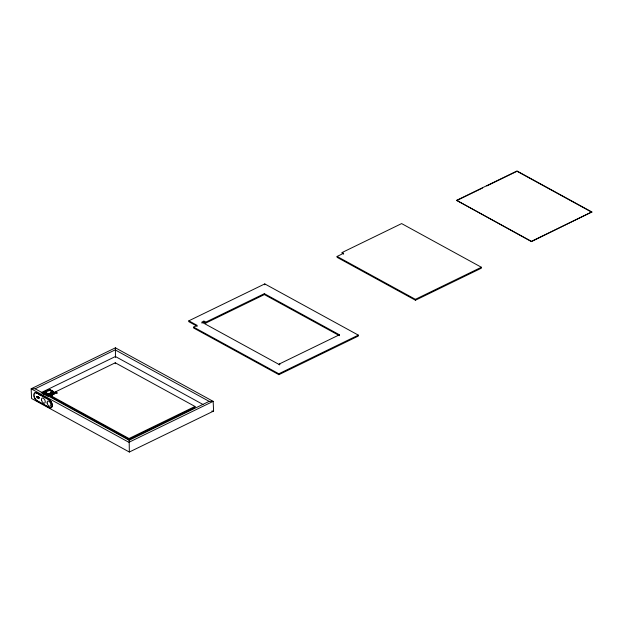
<?xml version="1.0" encoding="UTF-8"?>
<svg xmlns="http://www.w3.org/2000/svg" width="623" height="623" viewBox="0 0 623 623"><rect width="100%" height="100%" fill="white"/><g stroke="black" fill="none" stroke-linecap="round" stroke-linejoin="round"><path stroke-width="0.93" d="M44.015 394.281L44.023 393.495L44.147 394.219M44.202 394.382L44.233 393.635L44.381 394.343M44.249 394.211C43.727 393.666 44.576 393.471 44.545 394.258M44.101 394.195L44.023 393.495M44.186 392.903L43.579 393.144L43.672 394.055M48.703 390.115L49.482 389.998L48.765 390.146M48.337 393.627L48.485 394.055L45.238 392.303M46.538 394.966L47.114 394.78M46.998 394.741L45.845 394.484L44.973 393.58L45.323 393.386L45.362 394.375M39.015 397.427L37.941 396.516M47.885 391.073L50.128 389.85L49.186 390.457M51.148 391.065C52.971 390.598 49.022 390.816 51.172 390.94L51.654 390.847C53.547 391.197 50.37 391.205 52.277 391.711L52.799 391.314L53.5 391.696M52.277 391.711L52.791 391.283M115.411 347.829L31.15 388.791L31.594 398.502L129.343 452.025L213.603 411.071L213.159 401.36L115.411 347.829L115.457 357.431M209.172 401.36L115.162 349.885L35.137 388.783L31.15 388.791L128.906 442.314L213.159 401.36L209.172 401.36L129.156 440.259L129.343 452.025M46.063 394.787L46.118 393.876L44.054 392.778L43.96 393.946M46.452 394.78L46.476 395.177L47.255 394.616M45.401 393.487L44.677 393.954L43.337 393.09L43.579 393.993M52.293 391.556L51.577 391.322L53.196 391.696L52.597 392.132L53.196 391.696M45.214 393.463L45.315 394.671L45.074 393.58M42.675 393.129L45.386 391.688L45.004 392.513M44.474 392.576L44.513 393.323L44.583 392.521L44.054 392.778L45.323 393.386M44.342 392.942L44.872 392.685M44.513 393.323L45.027 392.763L44.911 393.432M47.558 394.414L48.212 394.663M47.34 394.935C46.009 393.985 48.532 394.569 47.776 394.873M41.227 392.583L115.419 356.52L203.012 404.475M188.847 320.822L264.783 283.909L358.326 335.127L358.365 336.038L278.878 374.68L193.66 328.025L193.621 327.114L197.172 325.385L188.847 320.822L188.886 321.733L197.218 326.296M41.733 393.16L48.656 389.788A0.896 0.459 -2.6 0 1 49.918 389.788L54.076 392.069A0.896 0.459 -2.6 0 1 53.999 392.716L47.075 396.08M43.337 393.09L44.887 392.988M44.848 392.272L50.144 389.694L53.749 391.665L48.462 394.515L44.848 392.272L48.493 394.234M45.635 392.428L45.3 392.7L45.806 392.755M43.727 393.432L44.272 393.284M44.498 393.027L45.027 392.763M50.603 390.271L49.536 390.621L50.463 390.169L50.128 389.85C51.958 391.415 51.631 389.982 50.447 390.683M44.786 393.183L45.323 392.926M46.001 392.864L45.993 393.082M44.35 394.071L44.077 393.892M45.09 393.806L45.72 393.658L45.136 393.931L46.009 394.686L47.698 393.767M46.188 393.191L46.6 393.191M45.199 393.962L45.798 393.705M45.487 394.118L46.118 393.876M44.833 394.554L44.949 393.596M45.705 394.289L46.515 394.188L45.129 393.752M45.713 394.289L46.227 394.04L46.686 394.608M47.395 393.596L47.075 394.297L47.488 393.868M46.242 394.281L45.72 394.53L45.689 394.086M46.78 394.11L47.496 393.689M45.993 394.445L46.515 394.195L45.253 393.643M51.592 392.311L51.483 392.225M46.125 394.982L46.865 394.624M53.749 391.665L48.08 394.195L51.802 392.21M55.743 391.727L115.255 362.796L194.999 406.461L195.046 407.372L129.062 439.441L50.751 396.563L50.712 395.652L57.176 392.513L55.743 391.727L55.782 392.638L57.215 393.425M342.159 253.429L342.113 252.517L401.625 223.587L481.377 267.251L481.415 268.163L415.44 300.231L337.129 257.354L337.082 256.442L343.546 253.304L343.592 254.215M47.963 396.142L54.022 393.191A0.896 0.459 -2.6 0 0 54.1 392.545M54.559 393.713L52.433 394.748L52.48 395.66M201.836 323.049L203.962 322.021L205.831 323.049L264.386 294.578L339.457 335.688L339.418 334.777L264.347 293.667L205.785 322.138L203.916 321.11L201.797 322.138L279.439 364.657L279.968 364.393L279.268 364.011L279.306 364.922M456.589 200.341L517.004 170.975L591.834 211.952L531.435 241.623L456.589 200.341L531.427 241.319L591.834 211.952M456.604 200.645L482.49 188.06M486.812 185.958L517.012 171.278L591.85 212.256M279.268 364.011L339.418 334.777M50.712 395.652L129.023 438.53L194.999 406.461M337.082 256.442L415.401 299.328L481.377 267.251M193.621 327.114L278.831 373.769L358.326 335.127M44.062 393.082L44.49 392.879L44.295 394.094M47.854 394.468L47.885 394.818M49.046 390.38L50.113 390.006L51.172 390.94M51.873 391.851L51.943 392.373M43.766 393.105L43.953 394.001M211.804 411.071L213.603 411.071M53.827 392.794L53.251 393.074M39.288 398.019L37.38 396.687M342.113 252.517L343.546 253.304M51.39 392.171L52.176 392.63M51.055 393.183L50.93 393.206M45.199 392.326L48.796 394.273M44.918 392.817L45.23 393.284M46.725 393.962L47.075 394.297M35.137 388.783L129.156 440.259M45.705 394.717L46.375 395.504M38.626 394.414L40.293 395.278M37.31 396.454L38.953 397.7M39.062 397.91L37.325 396.734M37.17 396.454L39 398.035M37.333 400.815L49.474 407.465M37.442 397.17L37.216 396.687M51.678 390.699L52.075 391.08M415.401 299.328L415.44 300.231M278.831 373.769L278.878 374.68M264.783 283.909L264.822 284.82M264.347 293.667L264.386 294.578M205.785 322.138L205.831 323.049M203.916 321.11L203.962 322.021M129.023 438.53L129.062 439.441M115.255 362.796L115.294 363.707M51.95 392.716L51.538 392.747M48.399 393.518L48.462 394.515M47.885 394.086L47.683 393.977M47.309 394.009L46.966 394.211M45.962 393.954L44.724 393.907L44.778 394.694M45.502 393.954L45.541 394.787M44.911 394.6L44.872 393.689L43.579 393.144L44.288 392.825L44.342 394.118M43.789 392.872L43.883 393.868M49.201 400.153A3.894 2.149 64.1 0 1 51.063 402.131M51.507 403.042A3.894 2.149 64.1 0 1 51.795 403.992M51.654 406.383A3.894 2.149 64.1 0 1 51.281 406.85M36.344 393.277A3.894 2.149 64.1 0 1 37.006 393.534M48.672 390.271A0.896 0.459 -2.6 0 1 49.941 390.263M50.261 407.761A4.595 2.547 64.1 0 0 52.293 404.654A4.595 2.547 64.1 0 0 49.124 399.569L36.975 392.926A4.595 2.547 64.1 0 0 34.172 394.242M36.936 400.566A4.595 2.547 64.1 0 1 35.449 398.985M35.129 398.479A4.595 2.547 64.1 0 1 34.849 397.949M34.608 397.396A4.595 2.547 64.1 0 1 34.164 395.73M36.5 396.578L36.484 396.726A1.238 0.685 64.1 0 0 36.523 397.108C38.891 400.457 39.631 396.275 36.5 396.578M53.196 392.443L53.96 392.482L53.196 392.443M48.804 399.725L36.656 393.074A4.595 2.547 64.1 0 0 33.798 395.356A4.595 2.547 64.1 0 0 37.014 400.971L49.162 407.621A4.595 2.547 64.1 0 0 52.02 405.339A4.595 2.547 64.1 0 0 48.804 399.725M47.138 402.972A2.827 1.565 64.1 0 0 50.206 406.219A2.827 1.565 64.1 0 0 49.599 401.819A2.827 1.565 64.1 0 0 47.138 402.972M41.531 399.904A2.827 1.565 64.1 0 0 44.591 403.151A2.827 1.565 64.1 0 0 43.984 398.751A2.827 1.565 64.1 0 0 41.531 399.904"/></g></svg>
